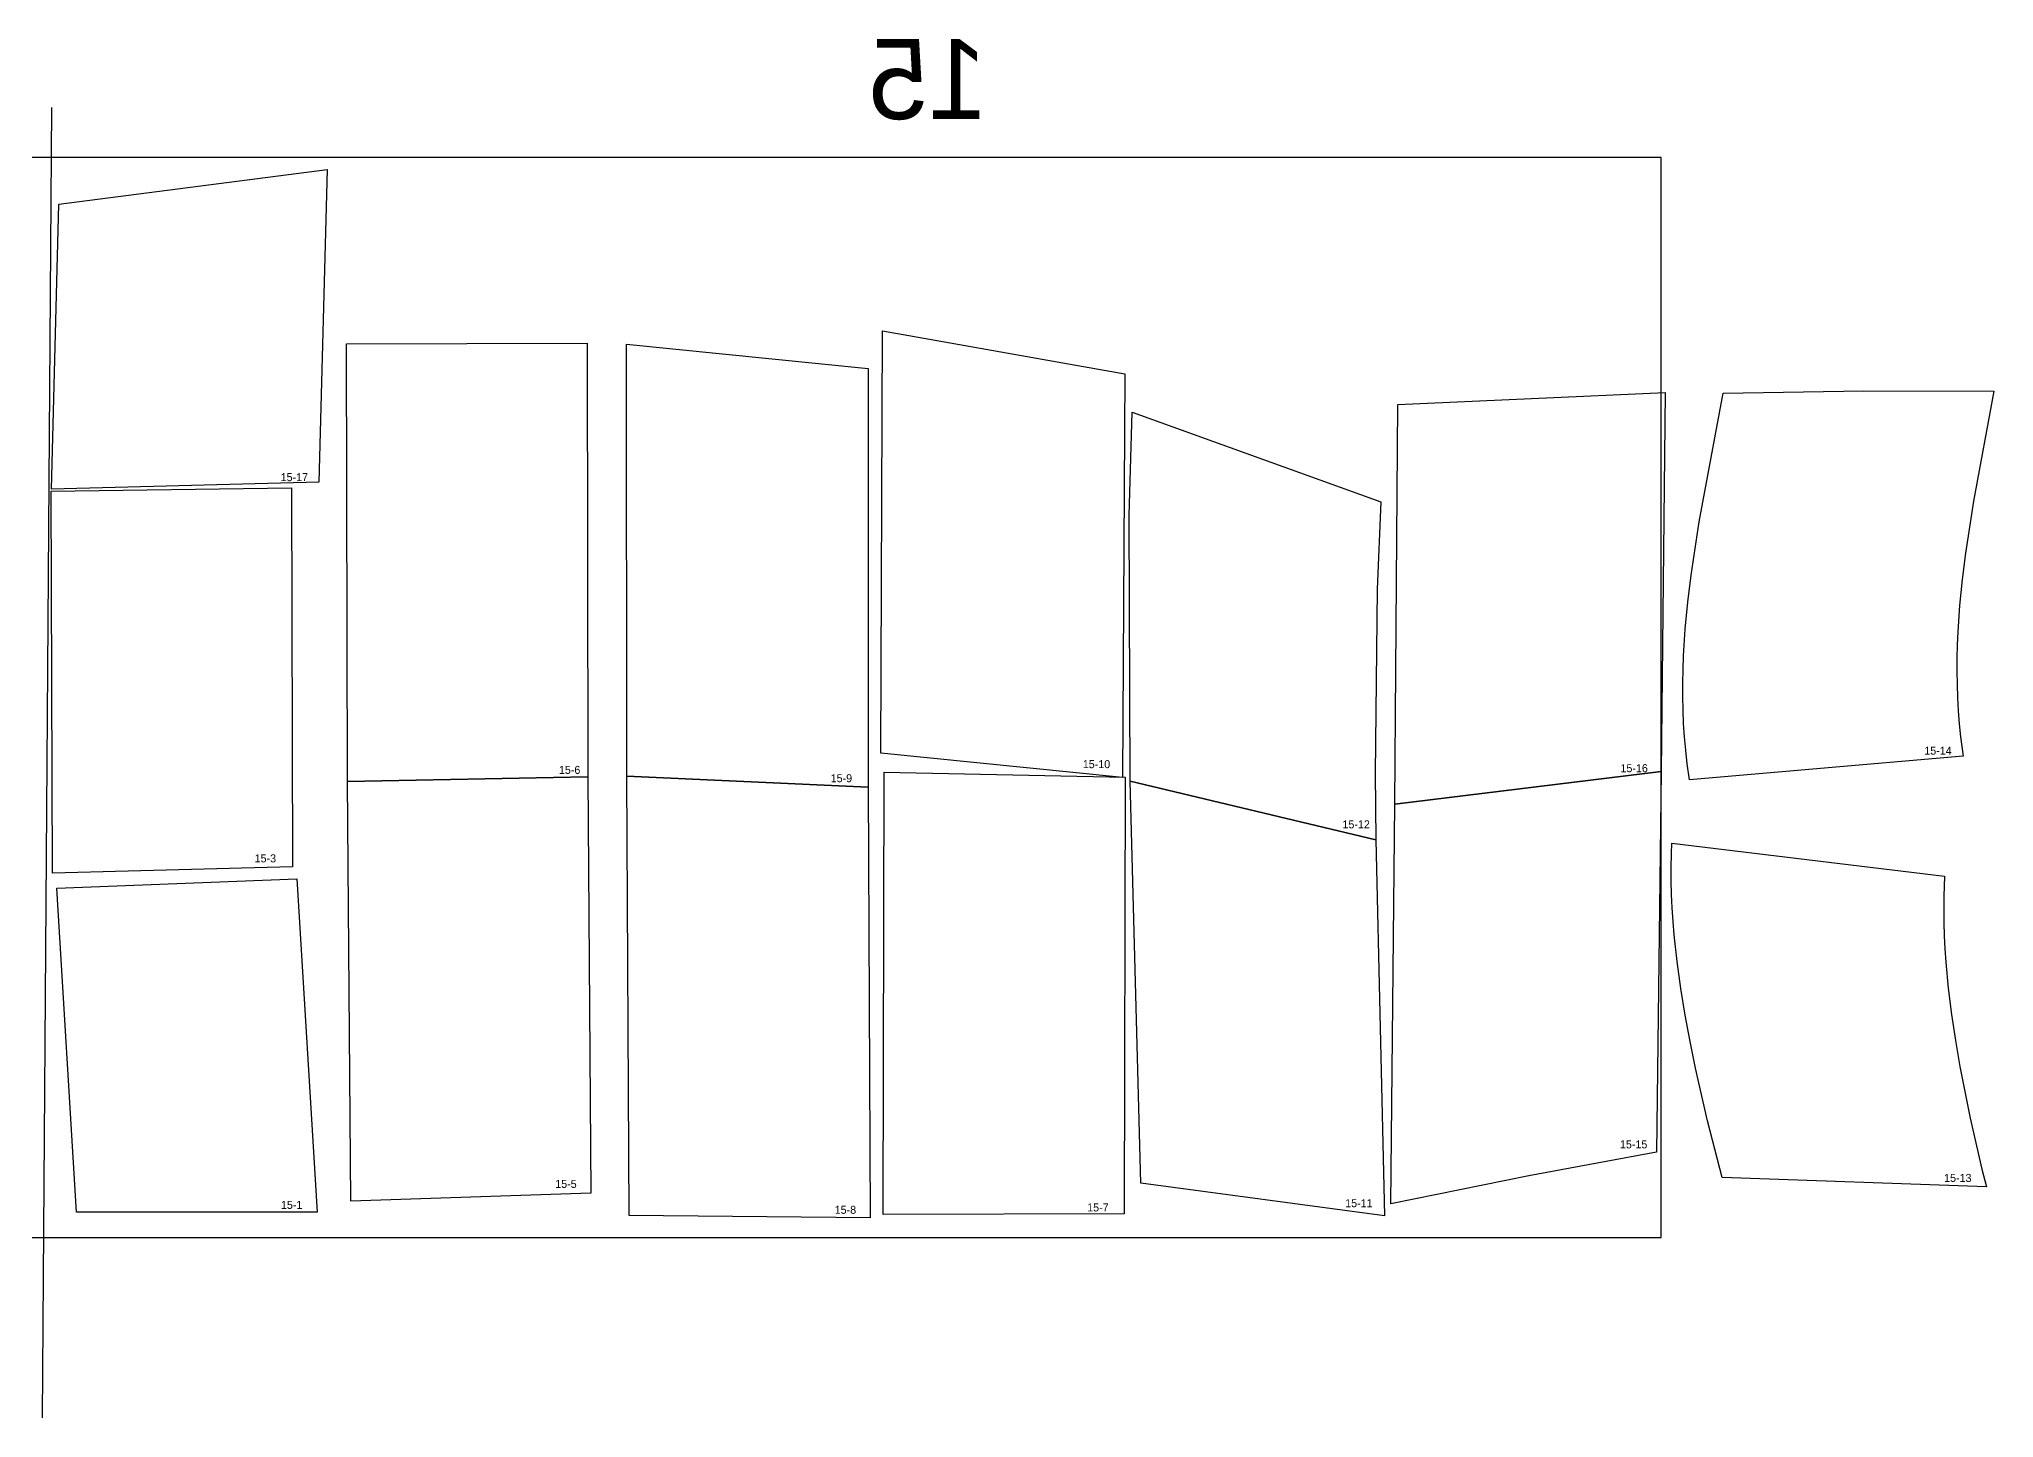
# Model space of a CAD drawing. Header units: millimetres. Extents: x 12942 to 18383, y 13072 to 17462.
# Drawn here: x 15150.6 to 15639.2, y 14796.1 to 15140.8 of the extents above; entities that cross this region are included whole.
import ezdxf

# ---------------------------------------------------------------- set-up
doc = ezdxf.new("R2010")
doc.units = ezdxf.units.MM
doc.header["$LTSCALE"] = 100
doc.header["$MEASUREMENT"] = 0
for name, color, linetype in [('CUT', 3, 'Continuous'), ('Default', 7, 'Continuous'), ('text', 1, 'Continuous')]:
    doc.layers.add(name, color=color, linetype=linetype)

msp = doc.modelspace()

# ---------------------------------------------------------------- linework, layer by layer
msp.add_line((15153.71, 15123.7), (15151.37, 14796.06))
at = {"layer": 'CUT'}
for points in [[(15220.47, 15030.01), (15153.66, 15028.25), (15155.51, 15099.5), (15222.6, 15108.16), (15220.47, 15030.01)], [(15421.34, 14956.18), (15360.97, 14962.22), (15361.41, 15067.81), (15421.91, 15057.09), (15421.34, 14956.18)], [(15287.61, 15064.75), (15287.76, 14956.3), (15227.67, 14955.14), (15227.45, 15064.59), (15287.61, 15064.75)], [(15357.76, 15058.45), (15357.81, 14953.75), (15297.52, 14956.5), (15297.39, 15064.49), (15357.76, 15058.45)], [(15556, 14957.63), (15489.44, 14949.49), (15490.2, 15049.39), (15556.97, 15052.42), (15556, 14957.63)], [(15631.49, 14961.49), (15563.08, 14955.61), (15562.51, 14959.6), (15562.12, 14962.96), (15561.82, 14966.32), (15561.6, 14969.68), (15561.45, 14973.06), (15561.38, 14976.43), (15561.38, 14979.81), (15561.45, 14983.18), (15561.59, 14986.55), (15562.03, 14993.29), (15562.67, 15000.01), (15563.48, 15006.71), (15565.48, 15020.06), (15571.52, 15052.23), (15606.67, 15052.82), (15639.15, 15052.74), (15634.01, 15025.25), (15632.04, 15012.24), (15631.24, 15005.7), (15630.59, 14999.16), (15630.14, 14992.59), (15629.99, 14989.3), (15629.9, 14986.01), (15629.88, 14982.72), (15629.93, 14979.43), (15630.04, 14976.15), (15630.23, 14972.86), (15630.5, 14969.58), (15630.84, 14966.31), (15631.49, 14961.49)], [(15485.94, 15025.08), (15484.99, 15003.25), (15484.54, 14957.19), (15484.68, 14940.61), (15423.28, 14955.22), (15423.05, 15021.68), (15423.8, 15047.52), (15485.94, 15025.08)], [(15213.94, 14933.81), (15153.94, 14932.24), (15153.63, 15027.71), (15213.65, 15028.55), (15213.94, 14933.81)], [(15287.76, 14956.3), (15288.51, 14852.23), (15228.49, 14850.28), (15227.67, 14955.14), (15287.76, 14956.3)], [(15357.81, 14953.75), (15358.31, 14846.06), (15298.09, 14846.68), (15297.52, 14956.5), (15357.81, 14953.75)], [(15421.75, 14847.05), (15361.59, 14846.89), (15361.83, 14957.48), (15422.04, 14956.21), (15421.75, 14847.05)], [(15484.68, 14940.61), (15486.83, 14846.57), (15425.94, 14854.79), (15423.28, 14955.22), (15484.68, 14940.61)], [(15556, 14957.63), (15554.85, 14862.46), (15522.9, 14856.61), (15488.44, 14849.62), (15489.44, 14949.49), (15556, 14957.63)], [(15626.84, 14931.46), (15626.65, 14926.45), (15626.61, 14923.16), (15626.65, 14919.87), (15626.75, 14916.58), (15626.92, 14913.3), (15627.14, 14910.02), (15627.76, 14903.46), (15628.57, 14896.93), (15629.54, 14890.43), (15630.66, 14883.94), (15633.22, 14871.03), (15636.17, 14858.21), (15637.26, 14853.87), (15571.24, 14856.18), (15567.57, 14870.36), (15564.58, 14883.53), (15563.23, 14890.14), (15562, 14896.78), (15560.91, 14903.44), (15559.99, 14910.13), (15559.25, 14916.84), (15558.97, 14920.2), (15558.75, 14923.57), (15558.6, 14926.94), (15558.52, 14930.32), (15558.51, 14933.69), (15558.58, 14937.07), (15558.69, 14939.79), (15626.84, 14931.46)], [(15215.01, 14930.87), (15220.11, 14847.53), (15159.91, 14847.53), (15155.01, 14928.54), (15215.01, 14930.87)]]:
    msp.add_lwpolyline(points, dxfattribs=at)
at = {"layer": 'Default'}
msp.add_lwpolyline([(13056.03, 15111.18), (13056.03, 14841.18), (15556.03, 14841.18), (15556.03, 15111.18), (13056.03, 15111.18)], dxfattribs=at)

# ---------------------------------------------------------------- texts
at = {"layer": 'text', "extrusion": (0, 0, -1), "insert": (15387.6, 15140.77), "char_height": 20, "width": 9.39, "attachment_point": 1, "text_direction": (-1, 0, 0)}
msp.add_mtext('15', dxfattribs=at)
at = {"layer": 'text', "char_height": 2, "width": 9.39, "attachment_point": 1}
for s, insert in [('15-17', (15210.97, 15032.25)), ('15-10', (15411.45, 14960.5)), ('15-14', (15621.76, 14963.88)), ('15-6', (15280.51, 14959.07)), ('15-9', (15348.44, 14956.99)), ('15-16', (15545.82, 14959.49)), ('15-12', (15476.34, 14945.45)), ('15-3', (15204.46, 14936.95)), ('15-15', (15545.69, 14865.45)), ('15-13', (15626.71, 14857.06)), ('15-5', (15279.59, 14855.56)), ('15-1', (15211.04, 14850.32)), ('15-8', (15349.44, 14849.09)), ('15-7', (15412.54, 14849.68)), ('15-11', (15477.02, 14850.75))]:
    msp.add_mtext(s, dxfattribs=dict(at, insert=insert))

doc.saveas('drawing.dxf')
